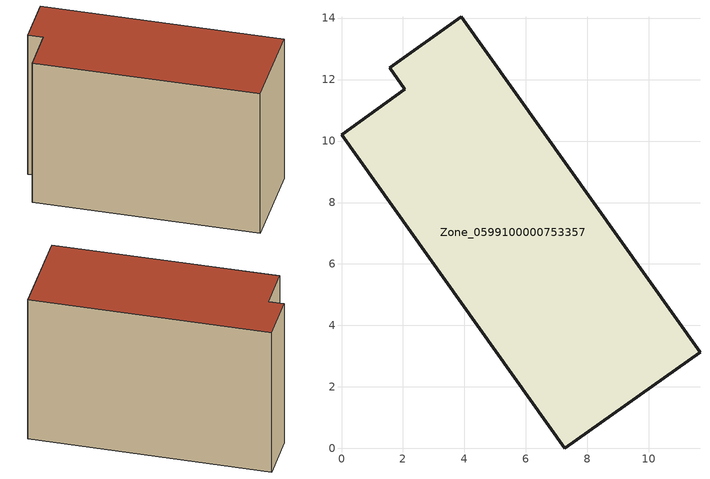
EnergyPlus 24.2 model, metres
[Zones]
Zone_0599100000753357
 floor ground (C_G): 11.66,3.13 7.26,0 0,10.2 2.06,11.69 1.57,12.39 3.9,14.05 z0
 wall outside (C_F): 7.26,0 11.66,3.13 3.9,14.05 1.57,12.39 2.06,11.69 0,10.2 7.26,0 z0:8.93
 roof outside (C_R): 0,10.2 7.26,0 11.66,3.13 3.9,14.05 1.57,12.39 2.06,11.69 z8.93
[BUILDING]
Pand.0599100000753357: North Axis=0; Terrain=City; Loads Convergence Tolerance Value=0.04; Temperature Convergence Tolerance Value=0.4; Solar Distribution=FullExterior; Maximum Number of Warmup Days=25; Minimum Number of Warmup Days=1
[Site:Location]
Rotterdam.The.Hague.AP_ZH_NLD Design_Conditions: Latitude=51.96; Longitude=4.45; Time Zone=1; Elevation=-4.5
[SITE:GROUNDTEMPERATURE:BUILDINGSURFACE]
18, 18, 18, 18, 18, 18, 18, 18, 18, 18, 18, 18
[MATERIAL] Thermal Absorptance=0.9; Solar Absorptance=0.7; Visible Absorptance=0.7
Name | Roughness | Thickness | Conductivity | Density | Specific Heat
G.TI.2006-2014 | MediumSmooth | 0.15 | 0.06 | 540 | 1210
F.TI.2006-2014 | Rough | 0.3 | 0.12 | 1920 | 840
R.TI.2006-2014 | MediumRough | 0.2 | 0.08 | 1500 | 1000
[CONSTRUCTION]
C_G: G.TI.2006-2014
C_F: F.TI.2006-2014
C_R: R.TI.2006-2014
[ZONE]
Zone_0599100000753357: Type=1; Multiplier=1; Ceiling Height=Autocalculate; Volume=Autocalculate; Floor Area=autocalculate; Part of Total Floor Area=Yes
[ZONEINFILTRATION:DESIGNFLOWRATE]
Infil_Zone_0599100000753357: Zone or ZoneList or Space or SpaceList=Zone_0599100000753357; Schedule=AlwaysOn; Design Flow Rate Calculation Method=Flow/Area; Flow Rate per Floor Area=0.0015; Constant Term Coefficient=1; Temperature Term Coefficient=0; Velocity Term Coefficient=0; Velocity Squared Term Coefficient=0
[HVACTEMPLATE:ZONE:IDEALLOADSAIRSYSTEM]
Zone_0599100000753357: Maximum Heating Supply Air Temperature=50; Minimum Cooling Supply Air Temperature=13; Maximum Heating Supply Air Humidity Ratio=0.0156; Minimum Cooling Supply Air Humidity Ratio=0.0077; Heating Limit=NoLimit; Cooling Limit=NoLimit; Dehumidification Control Type=ConstantSensibleHeatRatio; Cooling Sensible Heat Ratio=0.7; Dehumidification Setpoint=60; Humidification Control Type=None; Humidification Setpoint=30; Outdoor Air Method=None; Outdoor Air Flow Rate per Person=0.00944; Outdoor Air Flow Rate per Zone Floor Area=0; Outdoor Air Flow Rate per Zone=0; Demand Controlled Ventilation Type=None; Outdoor Air Economizer Type=NoEconomizer; Heat Recovery Type=None; Sensible Heat Recovery Effectiveness=0.7; Latent Heat Recovery Effectiveness=0.65
[ZONECONTROL:THERMOSTAT]
ThermostatControl_Zone_0599100000753357: Zone or ZoneList=Zone_0599100000753357; Control Type Schedule=DualSetpointControlType; Control 1=Thermostat_Zone_0599100000753357; Temperature Difference Between Cutout And Setpoint=0
[THERMOSTATSETPOINT:DUALSETPOINT]
Thermostat_Zone_0599100000753357: Heating Setpoint Temperature Schedule=HeatingSetpoint_Zone_0599100000753357; Cooling Setpoint Temperature Schedule=CoolingSetpoint_Zone_0599100000753357
[SCHEDULE:COMPACT]
HeatingSetpoint_Zone_0599100000753357: Through: 12/31, For: AllDays, Until: 24:00, 21
CoolingSetpoint_Zone_0599100000753357: Through: 12/31, For: AllDays, Until: 24:00, 24
DualSetpointControlType: Through: 12/31, For: AllDays, Until: 24:00, 4
AlwaysOn: Through: 12/31, For: AllDays, Until: 24:00, 1
